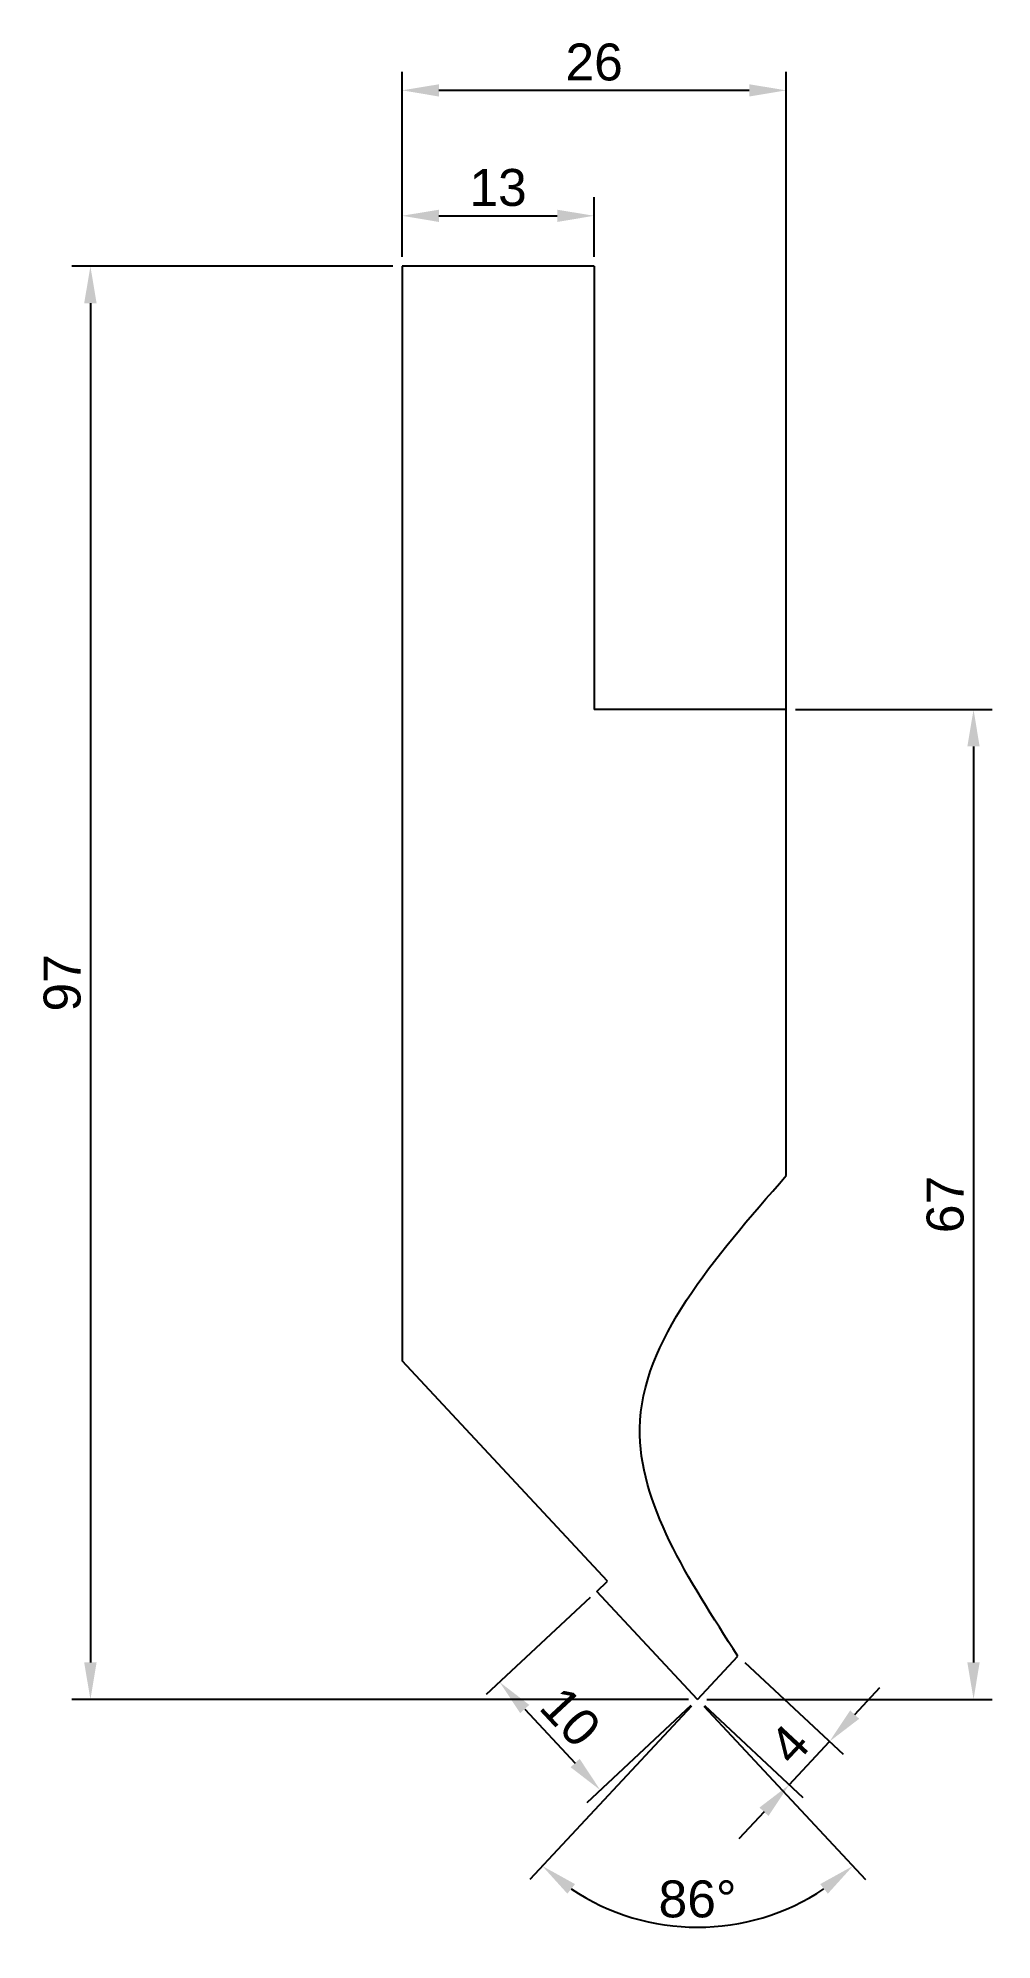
# Model space of a CAD drawing. Header units: millimetres. Extents: x 74 to 139, y 159 to 288.
import ezdxf

# ---------------------------------------------------------------- set-up
doc = ezdxf.new("R2010")
doc.units = ezdxf.units.MM
doc.styles.get("Standard").update_dxf_attribs({"font": 'arial.ttf'})
doc.dimstyles.new('ISO-25', dxfattribs={"dimtxt": 2.5, "dimasz": 2.5, "dimexe": 1.25, "dimexo": 0.625, "dimtad": 1, "dimtxsty": 'Standard', "dimcen": 2.5, "dimadec": 0, "dimazin": 0, "dimtfac": 1, "dimtmove": 0, "dimatfit": 3, "dimfxl": 1, "dimarcsym": 0})

# ---------------------------------------------------------------- blocks, each defined once
blk = doc.blocks.new('*D2')
at = {"color": 0, "lineweight": -2, "transparency": 16777216}
for p, q in [((99.12, 273.35), (99.12, 285.88)), ((125.12, 243.35), (125.12, 285.88)), ((101.62, 284.63), (122.62, 284.63))]:
    blk.add_line(p, q, dxfattribs=at)
at = {"color": 0, "transparency": 16777216}
for points in [[(101.62, 285.04), (101.62, 284.21), (99.12, 284.63)], [(122.62, 285.04), (122.62, 284.21), (125.12, 284.63)]]:
    blk.add_solid(points, dxfattribs=at)
at = {"layer": 'Defpoints', "color": 0, "transparency": 16777216}
for p in [(125.12, 284.63), (99.12, 272.72), (125.12, 242.72)]:
    blk.add_point(p, dxfattribs=at)
at = {"color": 0, "transparency": 16777216, "insert": (112.12, 286.53), "char_height": 2.5, "attachment_point": 5}
blk.add_mtext('26', dxfattribs=at)
blk = doc.blocks.new('*D5')
at = {"color": 0, "lineweight": -2, "transparency": 16777216}
for p, q in [((99.12, 273.35), (99.12, 277.39)), ((112.12, 273.35), (112.12, 277.39)), ((101.62, 276.14), (109.62, 276.14))]:
    blk.add_line(p, q, dxfattribs=at)
at = {"color": 0, "transparency": 16777216}
for points in [[(101.62, 276.55), (101.62, 275.72), (99.12, 276.14)], [(109.62, 276.55), (109.62, 275.72), (112.12, 276.14)]]:
    blk.add_solid(points, dxfattribs=at)
at = {"layer": 'Defpoints', "color": 0, "transparency": 16777216}
for p in [(112.12, 276.14), (99.12, 272.72), (112.12, 272.72)]:
    blk.add_point(p, dxfattribs=at)
at = {"color": 0, "transparency": 16777216, "insert": (105.62, 278.04), "char_height": 2.5, "attachment_point": 5}
blk.add_mtext('13', dxfattribs=at)
blk = doc.blocks.new('*D14')
at = {"color": 0, "lineweight": -2, "transparency": 16777216}
for p, q in [((122.31, 178.22), (128.97, 172.01)), ((129.76, 174.69), (131.46, 176.52)), ((119.58, 175.3), (126.24, 169.09)), ((125.32, 169.94), (128.05, 172.87)), ((123.62, 168.11), (121.91, 166.28))]:
    blk.add_line(p, q, dxfattribs=at)
at = {"color": 0, "transparency": 16777216}
for points in [[(129.45, 174.98), (130.06, 174.41), (128.05, 172.87)], [(123.31, 168.4), (123.92, 167.83), (125.32, 169.94)]]:
    blk.add_solid(points, dxfattribs=at)
at = {"layer": 'Defpoints', "color": 0, "transparency": 16777216}
for p in [(121.85, 178.65), (119.12, 175.72), (128.05, 172.87)]:
    blk.add_point(p, dxfattribs=at)
at = {"color": 0, "transparency": 16777216, "insert": (125.32, 172.68), "char_height": 2.5, "attachment_point": 5, "rotation": 47}
blk.add_mtext('4', dxfattribs=at)
blk = doc.blocks.new('*D15')
at = {"color": 0, "lineweight": -2, "transparency": 16777216}
for p, q in [((111.85, 182.61), (104.81, 176.05)), ((118.67, 175.3), (111.63, 168.73)), ((107.43, 175.07), (110.84, 171.41))]:
    blk.add_line(p, q, dxfattribs=at)
at = {"color": 0, "transparency": 16777216}
for points in [[(107.73, 175.35), (107.12, 174.79), (105.72, 176.9)], [(111.14, 171.7), (110.53, 171.13), (112.54, 169.58)]]:
    blk.add_solid(points, dxfattribs=at)
at = {"layer": 'Defpoints', "color": 0, "transparency": 16777216}
for p in [(112.3, 183.04), (119.12, 175.72), (112.54, 169.58)]:
    blk.add_point(p, dxfattribs=at)
at = {"color": 0, "transparency": 16777216, "insert": (110.52, 174.54), "char_height": 2.5, "attachment_point": 5, "rotation": 313}
blk.add_mtext('10', dxfattribs=at)
blk = doc.blocks.new('*D16')
at = {"color": 0, "lineweight": -2, "transparency": 16777216}
for p, q in [((118.7, 175.26), (107.76, 163.53)), ((119.55, 175.26), (130.49, 163.53))]:
    blk.add_line(p, q, dxfattribs=at)
blk.add_arc((119.12, 175.72), 15.42, 236.3003, 303.6997, dxfattribs=at)
at = {"color": 0, "transparency": 16777216}
for points in [[(110.31, 162.57), (110.83, 163.22), (108.61, 164.45)], [(127.42, 163.22), (127.94, 162.57), (129.64, 164.45)]]:
    blk.add_solid(points, dxfattribs=at)
at = {"layer": 'Defpoints', "color": 0, "transparency": 16777216}
for p in [(112.3, 183.04), (121.85, 178.65), (119.12, 175.72), (119.12, 175.72), (115.31, 160.78)]:
    blk.add_point(p, dxfattribs=at)
at = {"color": 0, "transparency": 16777216, "insert": (119.12, 162.2), "char_height": 2.5, "attachment_point": 5}
blk.add_mtext('86°', dxfattribs=at)
blk = doc.blocks.new('*D17')
at = {"color": 0, "lineweight": -2, "transparency": 16777216}
for p, q in [((98.5, 272.72), (76.78, 272.72)), ((78.03, 270.22), (78.03, 178.22)), ((118.5, 175.72), (76.78, 175.72))]:
    blk.add_line(p, q, dxfattribs=at)
at = {"color": 0, "transparency": 16777216}
for points in [[(77.61, 270.22), (78.45, 270.22), (78.03, 272.72)], [(77.61, 178.22), (78.45, 178.22), (78.03, 175.72)]]:
    blk.add_solid(points, dxfattribs=at)
at = {"layer": 'Defpoints', "color": 0, "transparency": 16777216}
for p in [(99.12, 272.72), (78.03, 175.72), (119.12, 175.72)]:
    blk.add_point(p, dxfattribs=at)
at = {"color": 0, "transparency": 16777216, "insert": (76.13, 224.22), "char_height": 2.5, "attachment_point": 5, "rotation": 90}
blk.add_mtext('97', dxfattribs=at)
blk = doc.blocks.new('*D18')
at = {"color": 0, "lineweight": -2, "transparency": 16777216}
for p, q in [((125.75, 242.72), (139.05, 242.72)), ((137.8, 240.22), (137.8, 178.22)), ((119.75, 175.72), (139.05, 175.72))]:
    blk.add_line(p, q, dxfattribs=at)
at = {"color": 0, "transparency": 16777216}
for points in [[(137.38, 240.22), (138.21, 240.22), (137.8, 242.72)], [(137.38, 178.22), (138.21, 178.22), (137.8, 175.72)]]:
    blk.add_solid(points, dxfattribs=at)
at = {"layer": 'Defpoints', "color": 0, "transparency": 16777216}
for p in [(125.12, 242.72), (119.12, 175.72), (137.8, 175.72)]:
    blk.add_point(p, dxfattribs=at)
at = {"color": 0, "transparency": 16777216, "insert": (135.89, 209.22), "char_height": 2.5, "attachment_point": 5, "rotation": 90}
blk.add_mtext('67', dxfattribs=at)

msp = doc.modelspace()

# ---------------------------------------------------------------- linework, layer by layer
for p, q in [((99.123, 272.722), (99.123, 198.635)), ((112.123, 272.722), (99.123, 272.722)), ((112.123, 272.722), (112.123, 242.722)), ((125.123, 211.171), (125.123, 272.722)), ((125.123, 242.722), (112.123, 242.722)), ((113.035, 183.717), (99.123, 198.635)), ((112.303, 183.035), (113.035, 183.717)), ((119.123, 175.722), (112.303, 183.035)), ((119.123, 175.722), (121.851, 178.647))]:
    msp.add_line(p, q)
msp.add_spline([(121.851, 178.647), (115.211, 194.081), (125.123, 211.171)], degree=3)

# ---------------------------------------------------------------- dimensions: what is measured, and where the dimension line sits
for base, p2, picture, middle in [((125.123, 284.628), (125.123, 242.722), '*D2', (112.123, 286.529)), ((112.123, 276.135), (112.123, 272.722), '*D5', (105.623, 278.038))]:
    dim = msp.add_linear_dim(base=base, p1=(99.123, 272.722), p2=p2, dimstyle='ISO-25')
    dim.commit()
    dim.dimension.update_dxf_attribs({"geometry": picture, "text_midpoint": middle})
for base, p1, picture, middle in [((78.028, 175.722), (99.123, 272.722), '*D17', (76.127, 224.222)), ((137.795, 175.722), (125.123, 242.722), '*D18', (135.894, 209.222))]:
    dim = msp.add_linear_dim(base=base, p1=p1, p2=(119.123, 175.722), angle=90, dimstyle='ISO-25')
    dim.commit()
    dim.dimension.update_dxf_attribs({"geometry": picture, "text_midpoint": middle})
for p1, p2, distance, picture, middle in [((112.303, 183.035), (119.123, 175.722), -8.999, '*D15', (110.523, 174.538)), ((119.123, 175.722), (121.851, 178.647), -8.477, '*D14', (125.316, 172.682))]:
    dim = msp.add_aligned_dim(p1=p1, p2=p2, distance=distance, dimstyle='ISO-25')
    dim.commit()
    dim.dimension.update_dxf_attribs({"geometry": picture, "text_midpoint": middle})
dim = msp.add_angular_dim_2l(base=(115.306, 160.783), line1=((119.123, 175.722), (121.851, 178.647)), line2=((119.123, 175.722), (112.303, 183.035)), dimstyle='ISO-25')
dim.commit()
dim.dimension.update_dxf_attribs({"geometry": '*D16', "text_midpoint": (119.123, 162.204)})

doc.saveas('drawing.dxf')
